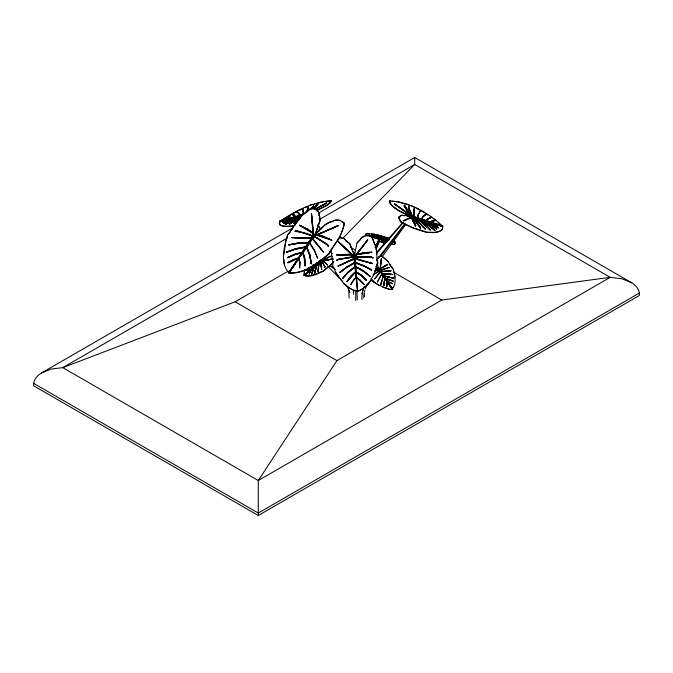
<?xml version="1.0" encoding="UTF-8"?>
<svg xmlns="http://www.w3.org/2000/svg" width="673" height="673" viewBox="0 0 673 673"><rect width="100%" height="100%" fill="white"/><g stroke="black" fill="none" stroke-linecap="round" stroke-linejoin="round"><path stroke-width="1.01" d="M361.897 299.569L361.99 295.893A37.402 16.993 68.9 0 1 364.135 286.959M318.565 267.686C319.557 253.46 317.109 281.92 318.682 267.829M386.706 286.563C388.287 269.52 385.503 298.635 387.11 281.457C383.837 272.01 383.56 293.84 384.3 282.138M413.988 209.051L413.878 216.883L414.189 208.739L414.265 217.009L417.479 218.069L418.404 214.123L417.479 218.069M299.426 267.602L299.527 262.091L298.703 258.432L299.704 262.319L299.603 267.837L299.897 262.066L299.603 267.837M317.993 271.623L318.809 263.564L318.11 271.766M324.689 267.433L324.849 266.508L324.807 267.576M363.74 297.895L363.824 296.154A36.165 16.43 68.9 0 1 364.917 290.021M383.904 285.663L384.081 282.096L385.166 278.664L383.467 276.208L380.716 284.687L381.667 280.473M383.972 285.554L384.081 282.096M314.863 235.971L314.981 235.365M344.164 223.1L343.314 223.024L342.885 222.065L344.164 223.1L344.231 225.127L339.638 237.981L330.527 250.516L328.828 254.192C317.572 263.286 304.591 274.079 289.121 273.07C279.892 263.648 283.989 247.05 287.497 235.129C294.892 225.682 300.528 214.022 311.506 208.007L312.213 208.79L313.096 208.58L312.213 208.79M283.871 254.411L286.017 240.025M311.254 208.697L313.778 206.115L313.433 205.282L313.568 206.216L311.128 209.236M313.568 206.216L313.61 205.602M303.304 214.645L303.599 211.751L302.623 209.194L303.346 211.827L302.968 214.737L299.712 215.318M382.323 273.617L392.637 274.475L382.323 273.617L381.061 271.665L391.055 270.79L380.91 271.421L380.363 270.571L385.175 268.636C366.76 275.627 402.345 255.513 380.253 269.141M387.312 264.624L380.295 268.746L381.372 258.819L380.144 270.226M332.605 266.365L334.17 268.468L332.605 266.365C334.086 260.165 329.366 253.149 332.47 247.588M333.808 261.587L331.023 264.876L323.242 271.211C317.404 273.751 310.598 277.907 304.162 275.291L304.28 271.286L304.995 269.469M304.28 275.434L322.081 260.989L333.085 258.844L322.35 260.888L327.886 254.394L322.788 260.527L304.28 275.434L304.398 271.429L305.113 269.612M314.67 235.693L338.014 225.842L314.67 235.693L319.969 220.5L319.591 216.513L320.146 220.736L314.981 234.818L314.627 234.355L313.038 235.365L288.767 272.607L289.121 273.07L291.476 269.595M353.434 252.728L349.691 243.693L345.762 240.572L349.691 243.533L354.377 255.286L356.993 242.995L360.349 239.487C361.485 236.03 366.07 235.289 369.233 235.609L369.898 236.164L370.63 235.727L369.898 236.164M376.148 266.55L379.875 270.066L381.372 258.819M303.178 211.507L302.968 214.737M319.456 213.358L319.54 214.325L319.456 213.358L318.472 213.097M318.708 213.03L319.633 213.686M389.701 201.757L389.457 200.949C409.344 201.765 428.365 212.727 442.615 226.33L442.708 227.954L441.631 230.225C437.172 233.38 431.452 232.572 426.421 232.395L413.045 228.097L400.856 222.014L398.652 217.867L398.778 217.059L400.04 216.706L400.309 215.915L401.874 215.175L411.052 216.336L411.826 215.957L394.328 203.717L411.624 216.269M400.04 216.706L400.309 215.915M400.856 222.014L398.853 217.564L398.98 216.756L400.233 216.403M380.716 284.687C383.888 274.996 383.635 268.426 377.578 281.861M421.323 218.961L417.84 218.187L418.471 214.527L419.977 211.608M314.358 273.482L316.663 265.238L316.024 269.612L314.476 273.625L316.436 265.414L314.476 273.625M353.939 256.009L338.637 242.078L353.939 256.009L354.89 252.779M319.086 212.702L414.703 157.499L631.653 282.744C636.019 285.419 639.998 290.055 639.35 295.506L258.297 515.501L33.65 385.806C33.002 380.354 36.981 375.727 41.347 373.052L293.596 227.424M377.418 258.676L377.233 259.484L378.907 256.859L380.691 256.169L378.049 257.725M395.631 243.163L394.344 244.282L391.316 244.316L394.269 244.501L395.547 243.39L395.598 242.373L393.495 240.244L395.547 243.39M408.553 207.646L408.932 206.561L408.553 207.646L412.473 216.428L408.747 207.343M312.987 270.504C317.151 257.969 307.376 286.176 313.105 270.647M318.968 215.562L318.985 212.761L319.473 214.536L318.968 215.562L319.768 216.74M311.582 273.751L314.03 267.316L311.7 273.894M297.5 258.693C279.329 266.971 289.743 260.443 298.341 258.424L288.944 272.843C304.415 273.844 317.395 263.059 328.651 253.965C334.212 243.946 343.171 234.885 343.987 222.864M307.048 211.541L308.385 207.082L307.494 210.977M315.326 235.054L315.292 235.584M339.377 278.025L335.659 272.43L343.693 283.409L349.203 288.137L354.107 290.526L357.548 291.409C368.097 287.531 373.338 276.771 376.628 266.988M310.463 271.471L311.027 269.663L306.274 270.369L311.397 269.612L309.235 274.189M310.581 271.614L310.892 269.486L306.274 270.369M356.993 242.995L360.349 239.647L360.703 238.444M306.787 211.616L308.385 207.082M306.964 211.945L308.562 207.41M309.117 274.046L311.279 269.469M365.784 234.196C372.867 238.377 361.485 233.783 367.668 233.573L375.929 234.49L389.499 238.419M367.214 233.842L365.902 234.313M367.668 233.573L369.04 233.876M380.43 238.78L368.838 235.289L380.523 238.511L389.6 239.092M369.317 236.341L370.512 236.543M371.454 233.859L374.684 234.229M371.479 234.793L371.639 234.355L379.496 237.956L379.328 238.402L371.479 234.793L380.666 238.747L372.993 234.726M371.933 236.938L371.311 237.047L380.918 239.016L382.786 242.019L381.263 238.865L379.328 238.402M371.849 237.165L372.606 237.199M373.422 235.087L373.078 234.507M375.441 234.852L381.431 238.57L381.179 239.083L382.786 242.019M375.929 234.49L387.059 237.796L387.69 239.201L387.143 237.569M372.522 237.418L374.743 237.838M375.887 236.904L376.047 236.467L371.639 234.355M376.005 236.904L376.165 236.467M376.602 236.66L373.507 234.869M378.1 235.5L382.727 238.881L378.184 235.281M374.668 238.065L377.385 238.385M378.26 239.538L379.622 241.052L384.704 243.382L380.422 241.792L378.176 239.756L380.523 238.511L380.077 239.134L383.282 239.26M378.983 239.159L378.176 239.756M377.309 238.612L379.244 238.679M380.169 239.142L379.16 238.898M381.238 235.886C391.249 246.503 373.641 229.064 384.224 238.747C388.843 240.909 380.91 233.632 385.722 239.066M380.918 239.016L382.87 241.792M381.381 239.092L386.134 241.287L381.372 238.865M386.815 241.649L381.498 238.923L381.389 239.47L386.605 242.087M384.14 238.965L382.348 237.182M381.179 239.083L381.97 238.89L387.404 241.027M387.379 241.245L382.113 238.898L387.463 241.027M382.028 239.117L383.274 238.94L387.555 240.555L383.4 238.94L387.572 240.774M387.076 237.737L387.522 239.184L385.915 239.083L384.342 236.879M384.005 240.825L384.165 240.379L381.498 238.923M383.324 239.167L384.729 238.991M386.655 242.087L384.132 240.833L384.3 240.387M385.915 239.083L384.872 237.805M386.125 239.268L389.036 239.983L386.395 239.05L388.069 239.866L384.645 239.209M387.522 239.184L387.126 238.368M387.9 239.108L386.31 239.277M387.968 239.336L381.263 238.865M394.21 242.406L392.367 241.817L394.294 242.187M394.269 244.501L394.412 244.005M279.497 224.395C283.114 227.045 287.851 226.035 291.964 225.926L295.035 225.203L292.132 226.254C288.027 226.355 283.283 227.365 279.665 224.715L279.236 222.839L279.732 221.543C295.001 210.935 312.869 201.858 331.579 200.647L330.056 203.162L327.162 205.383L316.369 210.842M279.665 224.715L279.901 221.863L282.071 219.718M375.82 249.818L379.824 240.152M322.779 258.558C319.801 264.422 329.854 254.293 332.1 256.354M322.115 260.577L322.897 258.701M377.503 281.97L381.793 273.81L380.464 271.884L374.668 278.824M375.997 248.766L379.286 241.001M322.325 259.172L321.728 260.527L304.045 275.148L322.544 260.241L322.821 260.796M320.895 259.896L321.66 260.821L322.443 259.315M441.631 230.225L442.708 227.954M375.29 247.395L379.345 238.856L379.791 238.974M375.071 247.311L379.429 238.873M379.841 270.714L392.081 289.02L394.597 284.99L395.202 281.095L394.546 273.423L393.587 270.933L395.085 277.276M376.872 259.694L377.805 262.857L376.628 265.17L375.879 269.452M376.628 265.322L377.805 262.857M293.613 226.986L291.131 230.73M350.818 284.427L353.468 279.934L356.017 277.141L350.818 284.578M408.343 207.52L412.213 216.336L408.343 207.52L408.932 206.561M421.121 219.263L423.166 215.999L426.211 214.266L423.3 216.555L426.211 214.266M418.202 214.435L420.171 211.297M430.653 217.589L427.734 219.104L430.653 217.589L427.649 218.565L425.614 220.744L421.508 219.398L423.502 216.252M288.49 262.748L294.294 259.5L298.669 257.91L301.967 252.846L294.791 254.461L287.464 257.658L294.967 254.688L301.967 252.846M287.64 257.894L294.85 254.344L302.379 252.232L305.618 247.252L295.615 249.027L286.387 252.182L295.792 249.254L305.618 247.252M286.563 252.417L295.708 248.842L305.921 246.781L308.52 242.802L298.332 243.155L288.751 244.812L298.509 243.382L308.52 242.802M288.927 245.048L298.703 243.062L308.806 242.364L311.347 238.461L292.032 237.527L311.347 238.461M292.208 237.762L311.649 237.99C316.428 234.036 296.986 231.689 295.077 231.133C300.772 232.017 307.191 233.968 312.76 236.29M303.691 233.11L312.962 235.979L313.214 235.6L312.701 233.043L299.552 225.228L313.054 233.506M410.059 216.269C402.639 212.752 393.579 209.623 389.516 202.001L389.457 200.949M390.315 200.647L389.255 201.261M390.441 203.995L389.717 201.698M391.728 205.492L390.634 203.683M393.015 206.746L391.93 205.181M394.26 207.679L395.488 207.915L399.501 210.927L411.96 216.866L415.847 225.505L415.451 226.12L411.245 217.623L411.952 216.874L403.573 220.912L412.154 216.555L411.556 217.488L415.451 226.12M396.742 201.85L398.626 201.631M404.355 203.473L406.972 204.424M404.439 205.097L409.983 214.031L409.579 214.645L404.044 205.711L404.439 205.097L410.597 214.451L410.202 215.066L412.213 216.336M408.275 204.895L409.327 205.282M400.115 216.226L401.874 215.175M407.106 211.036L407.502 210.422M410.202 215.066L407.426 211.129L407.821 210.514M411.052 205.618L414.29 207.2M402.504 223.116L413.247 227.794L426.623 232.084C431.654 232.261 437.374 233.068 441.833 229.914M409.142 216.075L407.232 216.067M414.947 207.435L415.931 207.789M410.85 216.639L412.103 215.932L442.809 226.019L442.413 226.633L438.771 222.99M411.901 216.235L394.328 203.717M411.556 217.488L412.599 216.815L442.809 226.019L411.253 216.025L412.599 216.815L403.775 220.609M412.709 217.219L420.591 228.08L412.398 217.127M416.528 208.504L418.32 209.009M420.591 228.08L413.937 219.137L413.163 216.992L420.785 227.777M414.265 217.009L414.189 208.739M414.341 217.716L425.151 229.013L414.341 217.716L412.961 217.295M412.599 220.87L412.995 220.256L411.649 217.009M425.151 229.013L414.921 217.522L425.344 228.702M412.928 220.98L413.323 220.365M418.471 214.527L417.84 218.187M417.891 218.801L430.232 229.964L417.891 218.801L414.719 217.833M430.232 229.964L418.438 218.599L430.434 229.653M424.47 212.491L418.126 209.311M423.166 215.999L426.009 214.569M421.475 219.886L434.842 230.368L421.475 219.886L418.236 218.902M434.842 230.368L428.264 225.438L422.047 219.701L435.044 230.065M421.853 220.004L425.891 221.232L426.329 220.601M426.228 220.121L427.649 218.565M436.684 229.03L431.149 225.211L426.598 221.081L436.684 229.03L425.891 221.232M430.527 216.243L431.856 217.64M427.935 218.801L426.127 220.912L430.299 222.283L431.864 221.081L434.598 220.5L430.72 222.418L442.615 226.33L431.115 222.46L438.367 227.903L430.501 222.637L426.396 221.392M430.501 222.637L438.569 227.6M430.72 222.418L432.091 221.165L434.598 220.5M430.299 222.283L431.864 221.081M436.626 220.601L433.378 218.733M438.367 227.903L434.077 224.715M377.124 260.518L377.309 259.374M381.431 255.959L387.917 261.469L382.516 256.438L380.624 256.278M377.216 263.858L377.671 265.877L377.141 263.967M379.547 270.184L378.108 268.603M371.597 279.396L371.807 280.128C373.826 285.133 403.623 293.739 382.727 287.211M392.081 289.02L380.211 270.117C378.596 269.528 378.352 267.198 379.614 269.982M375.568 270.723L377.99 269.738L374.945 270.773M371.807 280.128L371.05 278.159M378.268 270.117L375.071 270.967L378.268 270.117L379.614 270.664L373.288 274.71M379.412 270.58L379.404 269.629L392.224 288.81L379.479 270.479L376.03 269.074M373.246 280.978L371.875 280.018M380.262 270.411L381.793 269.705M380.363 270.571L388.43 267.374L389.574 267.551L388.43 267.374M383.013 266.819L387.177 264.834M373.961 281.903L373.313 280.868M381.061 271.665L391.055 270.79M375.265 282.946L374.037 281.794M393.755 278.227L383.896 276.073L393.755 278.227L383.745 275.837L382.466 273.835L392.637 274.475M393.461 269.436C389.743 265.557 387.698 261.015 393.461 269.436L393.52 271.042M383.745 275.837L388.96 276.897M378.874 285.293L375.341 282.837M382.466 273.835L387.707 273.818M393.049 281.179L385.503 278.572L389.44 279.396L393.116 281.07L385.705 278.883L393.116 281.07M392.536 283.703L387.337 281.423L392.603 283.594M386.639 283.594L386.773 286.454M393.276 287.64L392.149 288.919L390.088 289.205M631.653 282.744L621.911 278.748L610.209 277.343L441.816 300.04L336.946 360.593L258.297 480.514L258.297 515.501M300.183 218.035L293.891 225.968M292.646 267.854L295.001 264.38M347.066 281.457C358.129 269.25 359.845 267.181 347.066 281.608C349.026 277.89 352.299 274.172 355.437 271.985M347.066 281.608L350.667 276.376L354.755 272.615M288.944 272.843L298.879 258.668M305.071 265.869L304.339 258.827L305.071 265.869L304.936 258.954L303.144 252.577L306.4 247.454L309.689 255.614L311.296 263.732L309.689 255.614M311.296 263.732L310.152 255.454L306.896 247.227L309.462 243.079L314.316 250.617L317.479 257.961M312.625 239.05L323.444 252.055L312.449 238.814L309.765 242.65L314.552 250.314L317.656 258.188M314.123 236.913L317.092 238.166L327.473 244.922L316.916 237.939L313.946 236.686L312.777 238.351L323.444 252.055M316.848 235.239L316.495 234.776L317.303 234.414L323.124 236.181L331.848 240.303L316.848 235.239L314.165 236.374L327.726 244.77L328.449 246.554L327.549 244.543L317.176 237.99M382.138 256.758L405.71 224.504M396.557 235.836L399.081 232.479M404.111 225.783L405.373 224.109M389.516 202.001L389.894 201.454M380.43 256.514L405.028 224.185M371.79 252.333L356.875 254.209L367.668 239.924L355.251 256.329L356.446 254.461L371.79 252.333L356.446 254.773M376.586 260.165L404.717 223.958M305.643 275.972L311.809 275.518L323.124 271.068L330.906 264.733L333.69 261.444M374.6 278.925L380.295 271.656L379.715 270.815L373.212 274.82M367.668 239.924L354.965 255.933L367.668 240.084M310.951 208.916L313.61 205.787L313.433 205.282M316.949 210.203L326.994 205.063L331.579 200.647M367.879 284.62L371.858 279.775M343.693 283.409C347.344 286.673 352.105 290.458 357.548 291.258C362.747 289.676 366.852 285.234 369.83 281.474M342.742 278.311L347.899 272.304L354.873 266.735L347.899 272.144L342.742 278.311L348.227 272.397L354.923 267.173L348.227 272.397M376.443 253.671L403.102 222.78M376.493 252.417L402.782 222.553M322.712 260.796L329.711 256.733L332.218 256.497M317.563 203.978L313.601 208.26L313.954 208.908L317.908 204.626L317.563 203.978L313.307 208.336L313.652 208.983L317.908 204.626M313.736 235.264L311.414 213.518L313.559 235.037C319.742 231.79 324.033 222.216 332.252 221.636C335.28 218.986 340.21 219.76 343.062 222.292M314.981 234.818L323.949 226.17M360.703 238.604L364.926 236.03M342.919 238.242L414.703 164.464L414.703 157.499M305.248 213.358L311.506 208.007M330.939 221.703L324.428 225.388M311.01 269.629L304.162 275.291L311.145 269.806M308.831 267.669L313.652 267.442L311.254 269.427L306.392 270.512M308.966 267.728L313.946 267.198L316.31 265.246L313.147 264.952M313.164 264.884L316.537 265.061L318.422 263.496L316.411 262.916M316.705 262.907L318.632 263.328L320.365 261.654M318.952 261.023L320.71 261.612L321.517 260.947L320.811 259.955M311.397 269.612L313.845 267.694M314.148 267.459L316.554 265.566M316.781 265.381L318.716 263.866M318.926 263.707L320.693 262.075L321.677 269.57L320.92 261.898L321.559 269.427M321.038 262.041L321.744 261.25L323.528 264.472M323.015 260.644L327.524 265.044L323.402 260.569L321.896 261.132L322.72 262.251M340.016 272.229L346.679 267.046L354.419 262.605L346.679 267.198L340.016 272.38L346.73 267.341L354.469 263.017L346.73 267.492L340.016 272.38M298.829 219.802L293.992 223.461L300.856 217.707M293.992 223.461L299.468 219.238M336.508 260.611L338.031 259.442L353.796 256.935L338.174 259.618L336.508 260.611L338.031 259.282L353.762 256.64L344.441 258.323M293.823 223.133L299.46 218.868M295.809 219.625L302.27 214.99L289.407 224.277L295.977 219.953M289.23 223.958L302.598 214.906L289.407 224.277M283.089 219.482L298.736 210.279M285.36 224.664L298.905 215.915L285.36 224.664L299.435 216.142L302.446 215.318M289.651 220.18L294.673 217.076L289.819 220.508L283.947 223.301L289.651 220.18L289.87 220.593L284.124 223.621M289.87 220.593L295.312 217.27L299.081 216.235M287.363 220.071L290.635 218.557L282.786 222.427L287.531 220.391M336.508 260.451L338.174 259.618M287.396 237.964L62.791 367.643L51.089 369.056L41.347 373.052M319.221 219.591L414.703 164.464L610.209 277.343L258.297 480.514L62.791 367.643L235.121 301.798L288.456 271.009M639.35 293.049L258.297 513.053L33.65 383.349M282.786 222.427L290.845 218.128M282.963 222.746L291.022 218.447L294.85 217.396M285.184 224.345L299.435 216.142M288.313 262.52L294.118 259.265L298.669 257.91M314.914 209.311L326.641 202.825L315.082 209.639M314.283 209.564L326.641 202.825M315.334 209.404L326.809 203.153M283.947 223.301L295.312 217.27M287.464 257.658L294.673 254.108L302.379 252.232M338.082 265.986L353.973 258.516L338.082 266.146L354.023 259.122L338.082 266.146M299.779 210.195L303.287 208.571M337.838 225.615L314.426 236.004L288.767 272.607L314.627 234.355L314.602 236.231M317.303 234.414L317.656 234.877L338.014 225.842M403.573 220.912L411.245 217.623M308.318 206.451L304.861 207.427M286.387 252.182L295.531 248.615L305.921 246.781M384.99 268.922L389.574 267.551M427.448 218.876L430.459 217.901M316.731 203.692L318.379 203.162M290.635 218.557L279.732 221.543L290.887 218.279L287.968 216.714L290.164 217.143L291.283 218.161L295.018 216.689M292.074 214.342L294.269 215.596L292.074 214.342L294.404 215.082L295.674 216.874L299.527 215.747L298.534 213.19L296.717 211.633L298.534 213.19M319.271 202.91L322.847 201.883M304.146 214.25L279.556 221.215L279.901 221.863L288.759 219.356M302.598 214.906L279.556 221.215L303.128 214.317L303.599 211.751M431.662 221.392L434.405 220.811M288.751 244.812L298.526 242.827L308.806 242.364M295.077 231.133L297.289 230.696L312.962 235.979M295.254 231.361L297.289 230.696M308.949 267.812L313.652 267.442M371.79 252.022L362.705 252.812L356.875 254.209M322.35 260.888L333.202 258.987L323.402 260.569M324.47 201.58L331.755 200.966M372.977 257.902L371.151 257.179L355.294 256.977L364.766 256.817L355.277 256.531L371.269 256.977L372.977 257.902L371.269 256.817L364.766 256.817M336.71 254.613L351.76 254.276L336.71 254.932L352.282 254.764L353.729 256.438L354.377 254.974L355.251 256.169L357.548 291.258L353.729 256.287L338.637 242.078M339.848 220.307L335.137 220.147M336.71 254.932L352.282 255.075M292.032 237.527L311.649 237.99M313.265 265.095L316.31 265.246M389.381 239.117L380.481 238.663L381.204 238.78M314.728 264.834L316.537 265.061M382.592 238.873L381.355 238.789L375.357 235.07M382.727 238.881L383.989 238.957M401.68 215.486L404.751 215.696M387.631 273.928L392.569 274.584M388.363 267.484L389.499 267.661M392.098 201.185L393.999 201.496M288.145 217.034L290.341 217.463M342.17 237.99C336.433 237.207 344.441 237.889 345.232 239.588L345.762 240.724M316.588 262.764L318.632 263.328M316.529 263.059L318.422 263.496M287.968 216.714L289.954 217.211L291.022 218.447M372.388 263.446L355.428 259.012L372.388 263.606L355.403 258.415L372.388 263.606M316.495 234.776L331.495 239.849M379.496 237.956L376.047 236.467M368.838 235.289L378.933 238.284M368.922 235.07L380.514 238.562M317.656 234.877L323.477 236.644L331.848 240.303M431.561 223.2L441.429 226.321M292.25 214.67L294.572 215.41M398.424 201.942L403.203 203.473M384.586 238.982L388.018 240.185M384.502 239.209L387.942 240.404M312.92 208.352C315.183 207.772 320.533 213.871 316.335 209.547M316.512 209.783L314.442 208.882M387.85 238.074L389.423 238.637M371.563 269.89L364.085 266.054L355.697 262.924L364.085 266.205L371.563 270.041L364.085 265.751L355.672 262.512L364.085 265.911L371.563 270.041M383.189 239.159L387.48 240.774M375.778 268.788L379.454 270.201L375.711 268.897M381.885 239.108L387.32 241.245M372.977 257.751L371.151 257.179M375.955 269.175L377.847 269.949M299.552 225.228L307.746 229.148L312.995 232.749L311.591 213.745M299.906 225.691L308.099 229.611L312.995 232.749M384.165 240.379L386.765 241.641M381.33 239.369L384.132 240.833M376.687 236.442L379.185 237.779M363.765 270.967L355.941 266.659L363.765 271.126L369.906 276.3L363.765 271.126M369.906 276.149L363.487 271.261L355.975 267.097L363.487 271.421L369.906 276.3M350.894 247.555L355.445 250.179M393.629 272.229L441.816 300.04M235.121 301.798L336.946 360.593M410.294 216.168L410.782 216.386M425.134 213.333L427.725 214.948M296.717 211.633L299.056 213.307L296.886 211.961M366.213 280.035L361.468 275.636L356.32 272.346L361.468 275.787L366.213 280.195L361.746 275.392L356.278 271.766L361.746 275.551L366.213 280.195M436.878 228.727L426.093 220.929M401.058 221.703L402.706 222.805M409.983 214.031L410.597 214.451M394.134 204.028L409.579 214.645M359.626 279.892C348.126 269.898 374.752 294.337 359.626 279.892L356.631 277.099L363.025 283.678M290.164 217.143L291.283 218.161M393.209 206.434L394.462 207.377M430.913 222.763L433.875 225.026M330.342 265.541L335.171 269.545M330.115 265.633L334.885 269.663M338.637 242.238L351.76 254.587M370.63 235.727L372.606 238.562L374.323 243.475M327.734 266.256L342.826 281.625M330.325 251.567L332.462 253.797M376.081 266.659L378.041 268.712M381.154 236.114L382.264 237.401M359.626 279.48L363.025 283.518M321.845 260.67L322.544 260.241L322.199 261.132M322.653 262.327L323.705 264.514L322.535 262.184M313.946 267.198L310.707 267.316M333.379 220.744L332.252 221.636M323.124 236.181L323.477 236.644M322.872 236.585L323.225 237.047M313.214 235.6L311.414 213.518M307.746 229.148L308.099 229.611M307.468 229.535L307.822 229.998M303.515 232.875L303.902 233.447M306.896 247.227L309.975 255.227L311.119 263.496M290.391 232L288.456 234.086M303.144 252.577L304.76 258.726L304.894 265.633M287.497 235.129L287.161 238.04M284.427 265.406L283.77 259.071M294.404 215.082L295.674 216.874M354.377 255.126L354.965 255.933M387.219 281.819L392.149 288.919L387.497 281.676M317.9 224.959L320.828 229.308M317.732 224.967L320.651 229.308M387.985 261.368L390.214 264.96M317.95 211.171L319.162 212.988M294.101 215.276L295.195 217.017M383.896 276.073L385.503 278.572M385.705 278.883L387.337 281.423M404.044 205.711L407.426 211.129M327.297 244.686L328.449 246.554M317.261 228.685L318.876 231.394M323.587 264.371L324.966 266.651M323.41 264.329L324.84 266.693M384.266 237.098L384.788 238.023M412.995 220.256L415.847 225.505M331.082 201.05L331.352 201.564M315.73 203.633L314.493 204.028M313.5 204.34L311.936 204.634M311.153 204.777L310.127 205.273M302.623 209.194L303.346 211.827M371.959 237.233L376.342 247.605L376.872 254.31M335.659 272.582L334.17 268.317M379.648 269.419L379.244 268.838M377.738 265.776L378.739 268.367M298.888 212.979L299.889 215.646M304.516 259.063L302.539 252.964L299.056 257.936L299.897 262.066M377.805 263.017L376.872 259.854L376.872 254.15M320.811 262.218L321.677 269.57M386.992 237.956L387.042 238.587M312.642 232.286L312.701 233.043M349.11 298.122L348.875 292.233A57.861 40.91 45 0 0 348.631 290.223M364.43 293.445L364.446 296.515M357.279 299.872L357.035 292.747A72.322 41.76 -60 0 0 356.858 291.047M376.342 247.605L374.668 244.307M369.233 235.609L365.658 235.609M362.705 252.812L362.755 253.494M357.548 291.409L354.377 255.286M355.706 290.282L355.706 300.57M353.434 290.517L353.434 294.278M345.813 254.066L345.829 254.747M345.232 239.588L344.004 238.663M365.372 288.725A36.165 16.43 68.9 0 1 367.155 285.478M362.099 293.798A37.881 17.204 68.9 0 1 363.075 289.112M362.898 290.055A62.093 48.969 -24.9 0 1 363.159 288.465M345.897 284.915A36.165 27.955 -30.5 0 1 349.758 292.578"/></g></svg>
